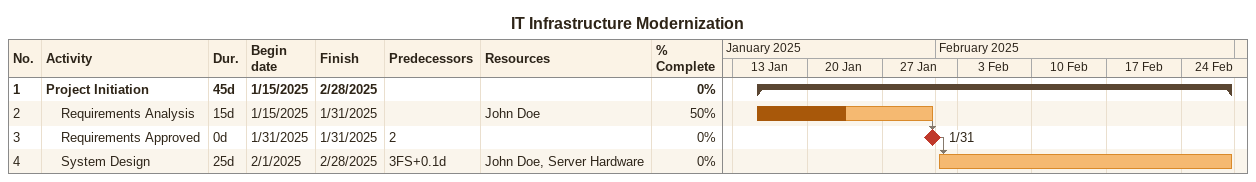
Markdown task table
IT Infrastructure Modernization

| ID | Level | Task | Duration | Start | Finish | Predecessors | Resources | % complete |
|---|---|---|---|---|---|---|---|---|
| 1 | 1 | **Project Initiation** | 45d | 2025-01-15 | 2025-02-28 |  |  | 0 |
| 2 | 2 | Requirements Analysis | 15d | 2025-01-15 | 2025-01-31 |  | John Doe | 50 |
| 3 | 2 | Requirements Approved | 0d | 2025-01-31 | 2025-01-31 | 2 |  | 0 |
| 4 | 2 | System Design | 25d | 2025-02-01 | 2025-02-28 | 3FS+0.1d | John Doe, Server Hardware | 0 |
